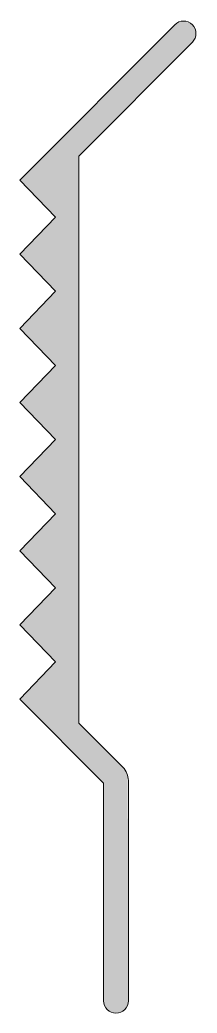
# Model space of a CAD drawing. Header units: metres. Extents: x -0.1 to 10.7, y -34.7 to 25.4.
import ezdxf

# ---------------------------------------------------------------- set-up
doc = ezdxf.new("R2010")
doc.units = ezdxf.units.M
doc.layers.add('A-DETL-GENF', color=92, linetype='Continuous', lineweight=18)

# ---------------------------------------------------------------- blocks, each defined once
blk = doc.blocks.new('30 knelprofiel - type 888-1584892-00_0 Basismaterialen')
at = {"layer": 'A-DETL-GENF'}
blk.add_hatch(color=256, dxfattribs=at).paths.add_polyline_path([(5.556, -34.663), (5.944, -34.663), (6.28, -34.469), (6.474, -34.133), (6.5, -33.939), (6.461, -20.327), (6.348, -20.053), (6.168, -19.818), (3.5, -17.15), (3.5, 17.15), (10.5, 24.187), (10.6, 24.562), (10.499, 24.936), (10.224, 25.211), (9.85, 25.311), (9.475, 25.211), (9.32, 25.092), (-0.08, 15.692), (2.078, 13.448), (-0.078, 11.207), (2.077, 8.966), (-0.078, 6.724), (2.077, 4.483), (-0.078, 2.241), (2.077, 0), (-0.078, -2.241), (2.078, -4.482), (-0.078, -6.724), (2.077, -8.965), (-0.078, -11.207), (2.077, -13.448), (-0.08, -15.692), (5, -20.772), (5.026, -34.133), (5.22, -34.469), (5.375, -34.588)])
for p, q in [((9.32, 25.092), (-0.08, 15.692)), ((3.5, 17.15), (10.381, 24.032)), ((3.5, -17.15), (3.5, 17.15)), ((-0.08, 15.692), (2.078, 13.448)), ((2.078, 13.448), (-0.078, 11.207)), ((-0.078, 11.207), (2.077, 8.966)), ((2.077, 8.966), (-0.078, 6.724)), ((-0.078, 6.724), (2.077, 4.483)), ((2.077, 4.483), (-0.078, 2.241)), ((-0.078, 2.241), (2.077, 0)), ((2.077, 0), (-0.078, -2.241)), ((-0.078, -2.241), (2.078, -4.482)), ((2.078, -4.482), (-0.078, -6.724)), ((-0.078, -6.724), (2.077, -8.965)), ((2.077, -8.965), (-0.078, -11.207)), ((-0.078, -11.207), (2.077, -13.448)), ((2.077, -13.448), (-0.08, -15.692)), ((-0.08, -15.692), (5, -20.772)), ((6.168, -19.818), (3.5, -17.15)), ((5, -20.772), (5, -33.939)), ((6.5, -33.939), (6.5, -20.62))]:
    blk.add_line(p, q, dxfattribs=at)
for centre, radius, start, end in [((9.85, 24.561), 0.75, 315.10548, 134.94724), ((5.366, -20.62), 1.134, 360, 45), ((5.75, -33.939), 0.75, 180, 360)]:
    blk.add_arc(centre, radius, start, end, dxfattribs=at)

msp = doc.modelspace()

# ---------------------------------------------------------------- block references
msp.add_blockref('30 knelprofiel - type 888-1584892-00_0 Basismaterialen', (0, 0))

doc.saveas('drawing.dxf')
